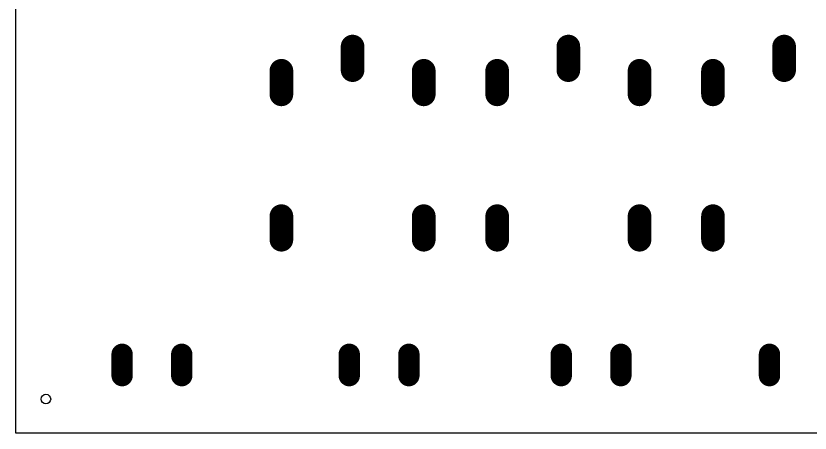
# Model space of a CAD drawing. Header units: millimetres. Extents: x 0 to 653, y 0 to 287.
# Drawn here: x 244.5 to 311.2, y 192.7 to 227.7 of the extents above; entities that cross this region are included whole.
import ezdxf

# ---------------------------------------------------------------- set-up
doc = ezdxf.new("R2010")
doc.units = ezdxf.units.MM
doc.layers.add('17', color=7, linetype='Continuous')
doc.layers.add('20', color=7, linetype='Continuous')

# ---------------------------------------------------------------- blocks, each defined once
blk = doc.blocks.new('LONGP100')
at = {"const_width": 1}
blk.add_lwpolyline([(-0.5, 0), (0.5, 0)], dxfattribs=at)
at = {"const_width": 0.5}
for points in [[(-0.5, 0.25, 1), (-0.5, -0.25)], [(0.5, -0.25, 1), (0.5, 0.25)]]:
    blk.add_lwpolyline(points, format="xyb", dxfattribs=at)

msp = doc.modelspace()

# ---------------------------------------------------------------- linework, layer by layer
at = {"layer": '20'}
for p, q in [((244.548, 192.657), (244.548, 286.307)), ((432.488, 192.657), (244.548, 192.657))]:
    msp.add_line(p, q, dxfattribs=at)
msp.add_circle((247.068, 195.514), 0.4, dxfattribs=at)

# ---------------------------------------------------------------- block references
at = {"layer": '17'}
for p, xscale, yscale, rotation in [((272.786, 224.089), -1.9812, 1.9812, 90), ((272.786, 224.089), -1.9812, 1.9812, 90), ((290.883, 224.089), -1.9812, 1.9812, 90), ((290.883, 224.089), -1.9812, 1.9812, 90), ((308.981, 224.089), -1.9812, 1.9812, 90), ((308.981, 224.089), -1.9812, 1.9812, 90), ((266.817, 222.057), -1.9812, 1.9812, 90), ((266.817, 222.057), -1.9812, 1.9812, 90), ((278.755, 222.057), -1.9812, 1.9812, 90), ((278.755, 222.057), -1.9812, 1.9812, 90), ((284.914, 222.057), -1.9812, 1.9812, 90), ((284.914, 222.057), -1.9812, 1.9812, 90), ((296.852, 222.057), -1.9812, 1.9812, 90), ((296.852, 222.057), -1.9812, 1.9812, 90), ((303.012, 222.057), -1.9812, 1.9812, 90), ((303.012, 222.057), -1.9812, 1.9812, 90), ((266.817, 209.865), -1.9812, 1.9812, 90), ((266.817, 209.865), -1.9812, 1.9812, 90), ((278.755, 209.865), -1.9812, 1.9812, 90), ((278.755, 209.865), -1.9812, 1.9812, 90), ((284.914, 209.865), -1.9812, 1.9812, 90), ((284.914, 209.865), -1.9812, 1.9812, 90), ((296.852, 209.865), -1.9812, 1.9812, 90), ((296.852, 209.865), -1.9812, 1.9812, 90), ((303.012, 209.865), -1.9812, 1.9812, 90), ((303.012, 209.865), -1.9812, 1.9812, 90), ((253.458, 198.372), -1.7907, 1.7907, 270), ((253.458, 198.372), -1.7907, 1.7907, 270), ((258.458, 198.372), -1.7907, 1.7907, 270), ((258.458, 198.372), -1.7907, 1.7907, 270), ((272.508, 198.372), -1.7907, 1.7907, 270), ((272.508, 198.372), -1.7907, 1.7907, 270), ((277.508, 198.372), -1.7907, 1.7907, 270), ((277.508, 198.372), -1.7907, 1.7907, 270), ((290.288, 198.372), -1.7907, 1.7907, 270), ((290.288, 198.372), -1.7907, 1.7907, 270), ((295.288, 198.372), -1.7907, 1.7907, 270), ((295.288, 198.372), -1.7907, 1.7907, 270), ((307.751, 198.372), -1.7907, 1.7907, 270), ((307.751, 198.372), -1.7907, 1.7907, 270)]:
    msp.add_blockref('LONGP100', p, dxfattribs=dict(at, xscale=xscale, yscale=yscale, rotation=rotation))

doc.saveas('drawing.dxf')
